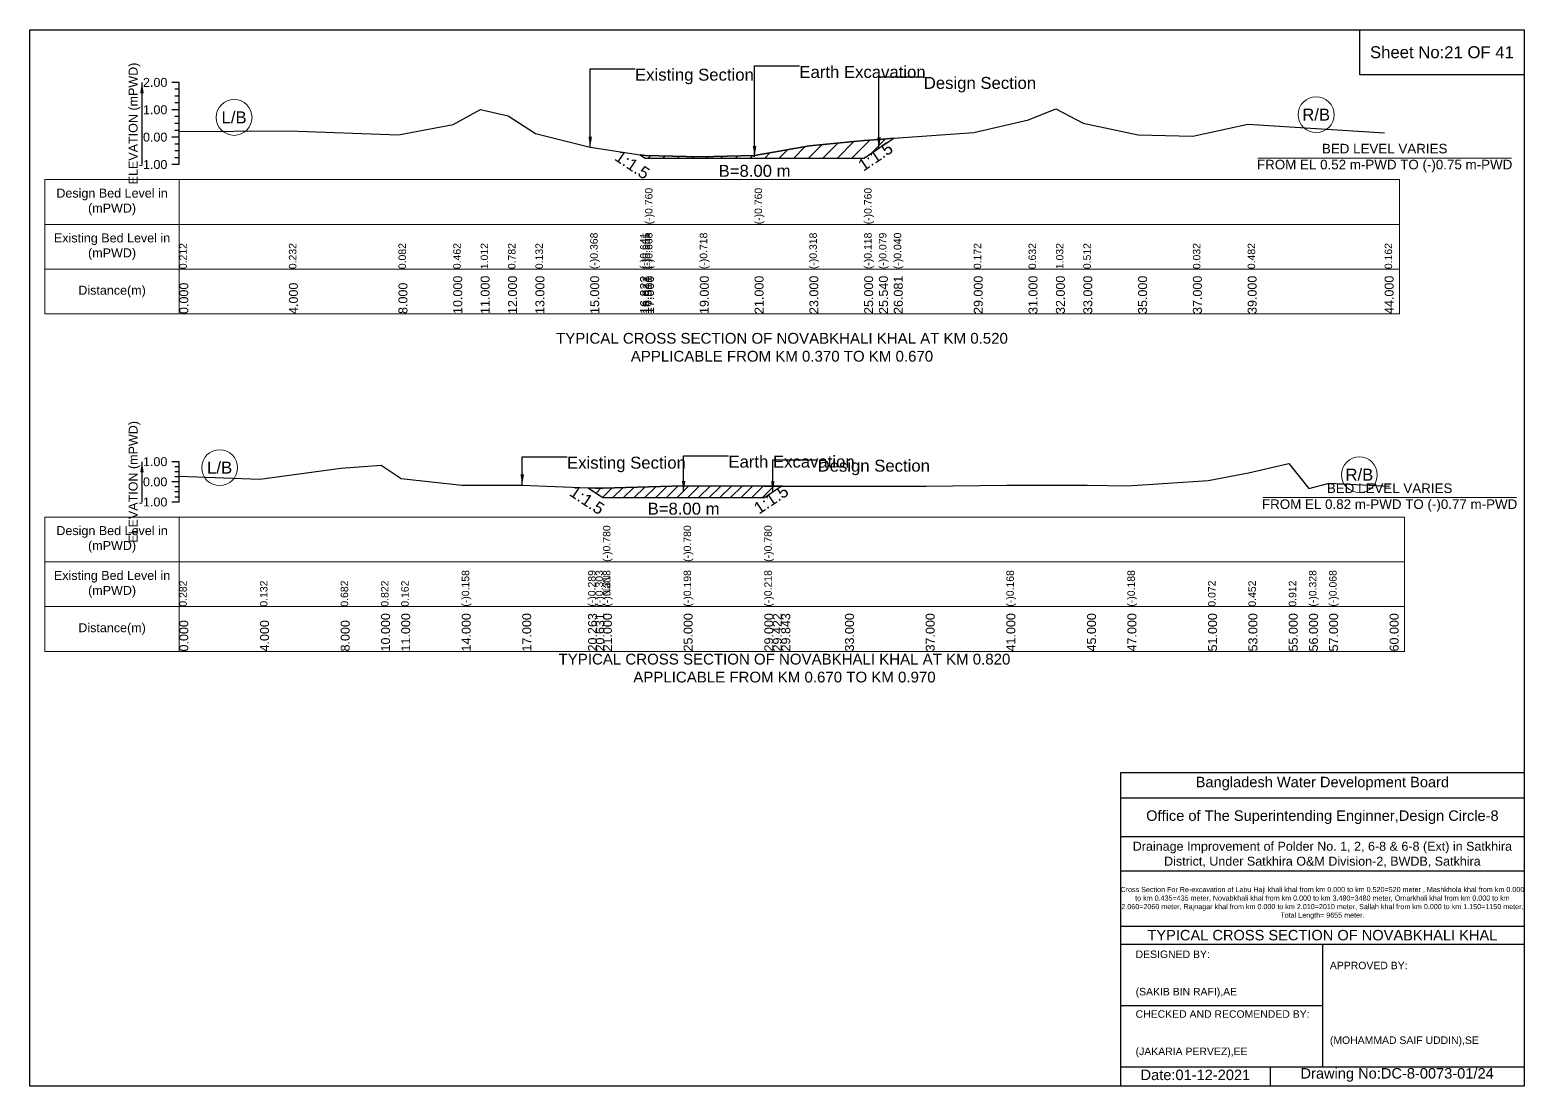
# Model space of a CAD drawing. Header units: inches. Extents: x 93000 to 506000, y -4242 to 0.
# Drawn here: x 300000 to 306000, y -4242 to 0 of the extents above; entities that cross this region are included whole.
import ezdxf

# ---------------------------------------------------------------- set-up
doc = ezdxf.new("R2010")
doc.units = ezdxf.units.IN
doc.header["$LTSCALE"] = 7
doc.header["$MEASUREMENT"] = 0
doc.linetypes.add('DASHED', pattern=[0.75, 0.5, -0.25])
for name, color, linetype, lineweight in [('Cross section Data Border', 7, 'Continuous', 9), ('Cross Section Labels', 7, 'Continuous', 9), ('Design_Bed_Level for Xsection', 7, 'DASHED', 25), ('Existing_Bed_Level for Xsection', 7, 'Continuous', 25), ('Long Section Labels', 7, 'Continuous', 9)]:
    doc.layers.add(name, color=color, linetype=linetype, lineweight=lineweight)
doc.styles.get("Standard").update_dxf_attribs({"font": 'arial.ttf'})
doc.dimstyles.get("Standard").update_dxf_attribs({"dimtxt": 0.18, "dimasz": 0.18, "dimexe": 0.18, "dimexo": 0.0625, "dimgap": 0.09, "dimtad": 0, "dimtih": 1, "dimtoh": 1, "dimdec": 4, "dimzin": 0, "dimdsep": 46, "dimtxsty": 'Standard', "dimcen": 0.09, "dimadec": 0, "dimazin": 0, "dimtfac": 1, "dimtdec": 4, "dimtofl": 0, "dimtmove": 0, "dimatfit": 3, "dimfxl": 1, "dimtolj": 1, "dimtzin": 0, "dimarcsym": 0})

msp = doc.modelspace()

# ---------------------------------------------------------------- hatches: boundary and pattern name
at = {"layer": 'Existing_Bed_Level for Xsection'}
h = msp.add_hatch(dxfattribs=at)
h.set_pattern_fill('ANSI31', color=256, scale=330, style=0)
h.paths.add_polyline_path([(302450.4, -501.6), (302460.2, -508.1), (302470, -514.6), (302690, -514.6), (302910, -514.6), (303130, -514.6), (303350, -514.6), (303409.4, -475), (303468.9, -435.4), (303409.4, -439.7), (303350, -444), (303130, -466), (302910, -504.5), (302690, -510), (302470, -504.5), (302460.2, -503)])
h = msp.add_hatch(dxfattribs=at)
h.set_pattern_fill('ANSI31', color=256, scale=243, style=0)
h.paths.add_polyline_path([(302241.3, -1838.8), (302271.1, -1858.7), (302301, -1878.6), (302625, -1878.6), (302949, -1878.6), (302983.1, -1855.9), (303017.3, -1833.1), (302983.1, -1833.1), (302949, -1833.1), (302625, -1831.5), (302301, -1841.2), (302271.1, -1840)])

# ---------------------------------------------------------------- linework, layer by layer
for points in [[(300000, 0), (306000, 0), (306000, -4242), (300000, -4242)], [(305340, 0), (306000, 0), (306000, -180), (305340, -180)]]:
    msp.add_lwpolyline(points, close=True)
for points in [[(304380, -4242), (304380, -2982), (306000, -2982)], [(304380, -3084), (306000, -3084)], [(304380, -3240), (306000, -3240)], [(304380, -3378), (306000, -3378)], [(304380, -3600), (306000, -3600)], [(304380, -3672), (306000, -3672)], [(305190, -3672), (305190, -4164)], [(304380, -3918), (305190, -3918)], [(304380, -4164), (306000, -4164)], [(304980, -4164), (304980, -4242)]]:
    msp.add_lwpolyline(points)
at = {"layer": 'Cross section Data Border'}
for points in [[(300060, -601), (305500, -601), (305500, -1141), (300060, -1141)], [(300060, -1956.4), (305520, -1956.4), (305520, -2496.4), (300060, -2496.4)]]:
    msp.add_lwpolyline(points, close=True, dxfattribs=at)
for points in [[(300600, -601), (300600, -1141)], [(300060, -781), (305500, -781)], [(300060, -961), (305500, -961)], [(300600, -1956.4), (300600, -2496.4)], [(300060, -2136.4), (305520, -2136.4)], [(300060, -2316.4), (305520, -2316.4)]]:
    msp.add_lwpolyline(points, dxfattribs=at)
at = {"layer": 'Cross Section Labels'}
for points in [[(304931, -514.6), (305949, -514.6)], [(304951, -1878.6), (305969, -1878.6)]]:
    msp.add_lwpolyline(points, dxfattribs=at)
for centre in [(300820, -351.6), (305165, -340.6), (300762, -1758.2), (305338.5, -1786.5)]:
    msp.add_circle(centre, 72, dxfattribs=at)
at = {"layer": 'Design_Bed_Level for Xsection'}
for points in [[(302450.4, -501.6), (302460.2, -508.1), (302470, -514.6), (302910, -514.6), (303350, -514.6), (303409.4, -475), (303468.9, -435.4)], [(302241.3, -1838.8), (302271.1, -1858.7), (302301, -1878.6), (302625, -1878.6), (302949, -1878.6), (302983.1, -1855.9), (303017.3, -1833.1)]]:
    msp.add_lwpolyline(points, dxfattribs=at)
at = {"layer": 'Existing_Bed_Level for Xsection'}
for points in [[(300600, -211), (300570, -211)], [(300600, -238.5), (300582, -238.5)], [(300600, -541), (300600, -431), (300600, -321), (300600, -211)], [(300600, -266), (300582, -266)], [(300600, -293.5), (300582, -293.5)], [(300600, -321), (300570, -321)], [(300600, -348.5), (300582, -348.5)], [(300600, -407.7), (301040, -405.5), (301480, -422), (301700, -380.2), (301810, -319.7), (301920, -345), (302030, -416.5), (302250, -471.5), (302450.4, -501.6), (302460.2, -503), (302470, -504.5), (302470, -504.5), (302690, -510), (302910, -504.5), (302910, -504.5), (303130, -466), (303350, -444), (303350, -444), (303409.4, -439.7), (303468.9, -435.4), (303790, -412.1), (304010, -361.5), (304120, -317.5), (304230, -374.7), (304450, -422), (304670, -427.5), (304890, -378), (305440, -413.2)], [(300600, -376), (300582, -376)], [(300600, -403.5), (300582, -403.5)], [(300600, -431), (300570, -431)], [(300600, -458.5), (300582, -458.5)], [(300600, -486), (300582, -486)], [(300600, -513.5), (300582, -513.5)], [(300600, -541), (300570, -541)], [(300600, -1734.4), (300570, -1734.4)], [(300600, -1896.4), (300600, -1815.4), (300600, -1734.4)], [(300600, -1754.7), (300582, -1754.7)], [(300600, -1774.9), (300582, -1774.9)], [(300600, -1795.2), (300582, -1795.2)], [(300600, -1792.6), (300924, -1804.7), (301248, -1760.2), (301410, -1748.8), (301491, -1802.3), (301734, -1828.2), (301977, -1828.2), (302241.3, -1838.8), (302271.1, -1840), (302301, -1841.2), (302301, -1841.2), (302625, -1831.5), (302625, -1831.5), (302949, -1833.1), (302949, -1833.1), (302983.1, -1833.1), (303017.3, -1833.1), (303273, -1833.1), (303597, -1833.1), (303921, -1829), (304245, -1829), (304407, -1830.7), (304731, -1809.6), (304893, -1778.8), (305055, -1741.6), (305136, -1842), (305217, -1820.9), (305460, -1833.1)], [(300600, -1815.4), (300570, -1815.4)], [(300600, -1835.7), (300582, -1835.7)], [(300600, -1855.9), (300582, -1855.9)], [(300600, -1896.4), (300570, -1896.4)], [(300600, -1876.2), (300582, -1876.2)]]:
    msp.add_lwpolyline(points, dxfattribs=at)
for points in [[(302450.4, -501.6), (302460.2, -508.1), (302470, -514.6), (302470, -514.6), (302690, -514.6), (302910, -514.6), (302910, -514.6), (303130, -514.6), (303350, -514.6), (303350, -514.6), (303409.4, -475), (303468.9, -435.4), (303409.4, -439.7), (303350, -444), (303350, -444), (303130, -466), (302910, -504.5), (302910, -504.5), (302690, -510), (302470, -504.5), (302470, -504.5), (302460.2, -503)], [(302241.3, -1838.8), (302241.3, -1838.8), (302271.1, -1858.7), (302301, -1878.6), (302301, -1878.6), (302625, -1878.6), (302625, -1878.6), (302949, -1878.6), (302949, -1878.6), (302983.1, -1855.9), (303017.3, -1833.1), (303017.3, -1833.1), (303017.3, -1833.1), (302983.1, -1833.1), (302949, -1833.1), (302949, -1833.1), (302625, -1831.5), (302625, -1831.5), (302301, -1841.2), (302301, -1841.2), (302271.1, -1840), (302241.3, -1838.8)]]:
    msp.add_lwpolyline(points, close=True, dxfattribs=at)

# ---------------------------------------------------------------- texts
at = {"attachment_point": 5}
for s, insert, char_height in [('Sheet No:21 OF 41', (305670, -90), 48), ('Bangladesh Water Development Board', (305190, -3027), 42), ('Office of The Superintending Enginner,Design Circle-8', (305190, -3162), 42)]:
    msp.add_mtext(s, dxfattribs=dict(at, insert=insert, char_height=char_height))
for s, insert, char_height, width, attachment_point in [('Drainage Improvement of Polder No. 1, 2, 6-8 & 6-8 (Ext) in Satkhira District, Under Satkhira O&M Division-2, BWDB, Satkhira', (305190, -3312), 36, 1680, 5), ('Cross Section For Re-excavation of Labu Haji khali khal from km 0.000 to km 0.520=520 meter , Mashkhola khal from km 0.000 to km 0.435=435 meter, Novabkhali khal from km 0.000 to km 3.480=3480 meter, Omarkhali khal from km 0.000 to km 2.060=2060 meter, Rajnagar khal from km 0.000 to km 2.010=2010 meter, Sallah khal from km 0.000 to km 1.150=1150 meter, Total Length= 9655 meter. ', (305190, -3507), 20.5611, 1620, 5), ('TYPICAL CROSS SECTION OF NOVABKHALI KHAL', (305190, -3636), 42, 1680, 5), ('DESIGNED BY:^J^J^J(SAKIB BIN RAFI),AE', (304440, -3792), 30, 840, 4), ('APPROVED BY:^J^J^J^J^J^J(MOHAMMAD SAIF UDDIN),SE', (305220, -3912), 30, 840, 4), ('CHECKED AND RECOMENDED BY:^J^J^J(JAKARIA PERVEZ),EE', (304440, -4032), 30, 840, 4), ('Date:01-12-2021', (304680, -4197), 42, 840, 5), ('Drawing No:DC-8-0073-01/24', (305490, -4197), 42, 1320, 5)]:
    msp.add_mtext(s, dxfattribs=dict(insert=insert, char_height=char_height, width=width, attachment_point=attachment_point))
at = {"layer": 'Cross section Data Border', "char_height": 36, "width": 480, "attachment_point": 5}
for s, insert in [('Design Bed Level in (mPWD)', (300330, -691)), ('Existing Bed Level in (mPWD)', (300330, -871)), ('Distance(m)', (300330, -1051)), ('Design Bed Level in (mPWD)', (300330, -2046.4)), ('Existing Bed Level in (mPWD)', (300330, -2226.4)), ('Distance(m)', (300330, -2406.4))]:
    msp.add_mtext(s, dxfattribs=dict(at, insert=insert))
at = {"layer": 'Cross Section Labels'}
for s, insert, char_height, attachment_point in [('Existing Section', (302430, -156), 48, 1), ('Earth Excavation', (303090, -145), 48, 1), ('Design Section', (303589.4, -189), 48, 1), ('L/B', (300820, -351.6), 48, 5), ('R/B', (305165, -340.6), 48, 5), ('BED LEVEL VARIES ^JFROM EL 0.52 m-PWD TO (-)0.75 m-PWD', (305440, -514.6), 38.4, 5), ('B=8.00 m', (302910, -542.1), 48, 2), ('TYPICAL CROSS SECTION OF NOVABKHALI KHAL AT KM 0.520^JAPPLICABLE FROM KM 0.370 TO KM 0.670', (303020, -1275), 43.2, 5), ('L/B', (300762, -1758.2), 48, 5), ('Existing Section', (302157, -1714.2), 48, 1), ('Earth Excavation', (302805, -1710.1), 48, 1), ('Design Section', (303163.1, -1726.3), 48, 1), ('R/B', (305338.5, -1786.5), 48, 5), ('BED LEVEL VARIES ^JFROM EL 0.82 m-PWD TO (-)0.77 m-PWD', (305460, -1878.6), 38.4, 5), ('B=8.00 m', (302625, -1898.9), 48, 2), ('TYPICAL CROSS SECTION OF NOVABKHALI KHAL AT KM 0.820^JAPPLICABLE FROM KM 0.670 TO KM 0.970', (303030, -2563.5), 43.2, 5)]:
    msp.add_mtext(s, dxfattribs=dict(at, insert=insert, char_height=char_height, attachment_point=attachment_point))
at = {"layer": 'Cross Section Labels', "char_height": 48, "attachment_point": 2}
for insert, rotation in [((303381.9, -488.8), 33.69007), ((302432.7, -521.8), 326.30993), ((302250.9, -1868.8), 326.30993), ((302962.9, -1866), 33.69007)]:
    msp.add_mtext('1:1.5', dxfattribs=dict(at, insert=insert, rotation=rotation))
at = {"layer": 'Existing_Bed_Level for Xsection', "char_height": 36, "attachment_point": 5, "rotation": 90}
for insert in [(300420, -376), (300420, -1815.4)]:
    msp.add_mtext('ELEVATION (mPWD)', dxfattribs=dict(at, insert=insert))
at = {"layer": 'Existing_Bed_Level for Xsection', "char_height": 36, "attachment_point": 6}
for s, insert in [('2.00', (300552, -211)), ('1.00', (300552, -321)), ('0.00', (300552, -431)), ('-1.00', (300552, -541)), ('1.00', (300552, -1734.4)), ('0.00', (300552, -1815.4)), ('-1.00', (300552, -1896.4))]:
    msp.add_mtext(s, dxfattribs=dict(at, insert=insert))
at = {"layer": 'Long Section Labels', "attachment_point": 1, "rotation": 90}
for s, insert, char_height in [('(-)0.760', (302470, -781), 30), ('(-)0.760', (302910, -781), 30), ('(-)0.760', (303350, -781), 30), ('(-)0.368', (302250, -961), 30), ('(-)0.641', (302450.4, -961), 30), ('(-)0.655', (302460.2, -961), 30), ('(-)0.668', (302470, -961), 30), ('(-)0.668', (302470, -961), 30), ('(-)0.668', (302470, -961), 30), ('(-)0.668', (302470, -961), 30), ('(-)0.668', (302470, -961), 30), ('(-)0.668', (302470, -961), 30), ('(-)0.718', (302690, -961), 30), ('(-)0.318', (303130, -961), 30), ('(-)0.118', (303350, -961), 30), ('(-)0.118', (303350, -961), 30), ('(-)0.118', (303350, -961), 30), ('(-)0.079', (303409.4, -961), 30), ('(-)0.040', (303468.9, -961), 30), ('0.212', (300600, -961), 30), ('0.232', (301040, -961), 30), ('0.082', (301480, -961), 30), ('0.082', (301480, -961), 30), ('0.462', (301700, -961), 30), ('1.012', (301810, -961), 30), ('0.782', (301920, -961), 30), ('0.132', (302030, -961), 30), ('0.172', (303790, -961), 30), ('0.632', (304010, -961), 30), ('1.032', (304120, -961), 30), ('0.512', (304230, -961), 30), ('0.032', (304670, -961), 30), ('0.482', (304890, -961), 30), ('0.162', (305440, -961), 30), ('0.000', (300600, -1141), 36), ('4.000', (301040, -1141), 36), ('8.000', (301480, -1141), 36), ('10.000', (301700, -1141), 36), ('11.000', (301810, -1141), 36), ('12.000', (301920, -1141), 36), ('13.000', (302030, -1141), 36), ('15.000', (302250, -1141), 36), ('16.822', (302450.4, -1141), 36), ('16.911', (302460.2, -1141), 36), ('17.000', (302470, -1141), 36), ('17.000', (302470, -1141), 36), ('17.000', (302470, -1141), 36), ('19.000', (302690, -1141), 36), ('21.000', (302910, -1141), 36), ('21.000', (302910, -1141), 36), ('21.000', (302910, -1141), 36), ('23.000', (303130, -1141), 36), ('25.000', (303350, -1141), 36), ('25.000', (303350, -1141), 36), ('25.000', (303350, -1141), 36), ('25.540', (303409.4, -1141), 36), ('26.081', (303468.9, -1141), 36), ('29.000', (303790, -1141), 36), ('31.000', (304010, -1141), 36), ('32.000', (304120, -1141), 36), ('33.000', (304230, -1141), 36), ('35.000', (304450, -1141), 36), ('37.000', (304670, -1141), 36), ('39.000', (304890, -1141), 36), ('44.000', (305440, -1141), 36), ('(-)0.780', (302301, -2136.4), 30), ('(-)0.780', (302625, -2136.4), 30), ('(-)0.780', (302949, -2136.4), 30), ('0.282', (300600, -2316.4), 30), ('0.132', (300924, -2316.4), 30), ('0.682', (301248, -2316.4), 30), ('0.822', (301410, -2316.4), 30), ('0.162', (301491, -2316.4), 30), ('(-)0.158', (301734, -2316.4), 30), ('(-)0.158', (301734, -2316.4), 30), ('(-)0.289', (302241.3, -2316.4), 30), ('(-)0.303', (302271.1, -2316.4), 30), ('(-)0.318', (302301, -2316.4), 30), ('(-)0.318', (302301, -2316.4), 30), ('(-)NaN', (302301, -2316.4), 30), ('(-)NaN', (302301, -2316.4), 30), ('(-)0.198', (302625, -2316.4), 30), ('(-)0.198', (302625, -2316.4), 30), ('(-)0.198', (302625, -2316.4), 30), ('(-)0.218', (302949, -2316.4), 30), ('(-)0.218', (302949, -2316.4), 30), ('(-)0.218', (302949, -2316.4), 30), ('(-)0.218', (302949, -2316.4), 30), ('(-)0.218', (302949, -2316.4), 30), ('(-)0.218', (302949, -2316.4), 30), ('(-)0.218', (302949, -2316.4), 30), ('(-)0.168', (303921, -2316.4), 30), ('(-)0.168', (303921, -2316.4), 30), ('(-)0.188', (304407, -2316.4), 30), ('0.072', (304731, -2316.4), 30), ('0.452', (304893, -2316.4), 30), ('0.912', (305055, -2316.4), 30), ('(-)0.328', (305136, -2316.4), 30), ('(-)0.068', (305217, -2316.4), 30), ('0.000', (300600, -2496.4), 36), ('4.000', (300924, -2496.4), 36), ('8.000', (301248, -2496.4), 36), ('10.000', (301410, -2496.4), 36), ('11.000', (301491, -2496.4), 36), ('14.000', (301734, -2496.4), 36), ('17.000', (301977, -2496.4), 36), ('20.263', (302241.3, -2496.4), 36), ('20.631', (302271.1, -2496.4), 36), ('21.000', (302301, -2496.4), 36), ('21.000', (302301, -2496.4), 36), ('21.000', (302301, -2496.4), 36), ('25.000', (302625, -2496.4), 36), ('25.000', (302625, -2496.4), 36), ('25.000', (302625, -2496.4), 36), ('29.000', (302949, -2496.4), 36), ('29.000', (302949, -2496.4), 36), ('29.000', (302949, -2496.4), 36), ('29.422', (302983.1, -2496.4), 36), ('29.843', (303017.3, -2496.4), 36), ('33.000', (303273, -2496.4), 36), ('37.000', (303597, -2496.4), 36), ('41.000', (303921, -2496.4), 36), ('45.000', (304245, -2496.4), 36), ('47.000', (304407, -2496.4), 36), ('51.000', (304731, -2496.4), 36), ('53.000', (304893, -2496.4), 36), ('55.000', (305055, -2496.4), 36), ('56.000', (305136, -2496.4), 36), ('57.000', (305217, -2496.4), 36), ('60.000', (305460, -2496.4), 36)]:
    msp.add_mtext(s, dxfattribs=dict(at, insert=insert, char_height=char_height))

# ---------------------------------------------------------------- leaders
at = {"layer": 'Cross Section Labels', "annotation_type": 0, "has_hookline": 1, "hookline_direction": 0}
for points, text_width in [([(302250, -471.5), (302250, -156), (302429.9, -156)], 467.2), ([(302910, -509.6), (302910, -145), (303089.9, -145)], 497), ([(303409.4, -475), (303409.4, -189), (303589.3, -189)], 441.2), ([(301977, -1828.2), (301977, -1714.2), (302156.9, -1714.2)], 467.2), ([(302625, -1855), (302625, -1710.1), (302804.9, -1710.1)], 497), ([(302983.1, -1855.9), (302983.1, -1726.3), (303163.1, -1726.3)], 441.2)]:
    msp.add_leader(points, dimstyle='Standard', override={"dimasz": 43.2}, dxfattribs=dict(at, text_width=text_width))
at = {"layer": 'Existing_Bed_Level for Xsection'}
for points in [[(300450, -211), (300450, -541)], [(300450, -1734.4), (300450, -1896.4)]]:
    msp.add_leader(points, dimstyle='Standard', override={"dimasz": 43.2}, dxfattribs=at)

doc.saveas('drawing.dxf')
